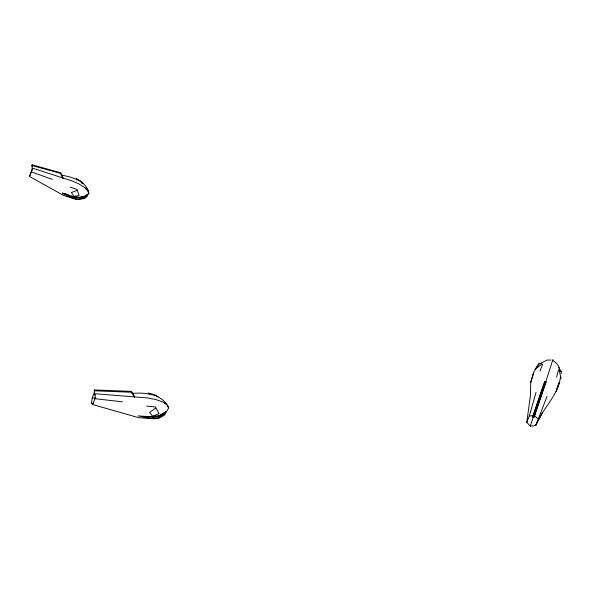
<?xml version="1.0" encoding="UTF-8"?>
<svg xmlns="http://www.w3.org/2000/svg" width="591" height="591" viewBox="0 0 591 591"><rect width="100%" height="100%" fill="white"/><g stroke="black" fill="none" stroke-linecap="round" stroke-linejoin="round"><path stroke-width="0.89" d="M533.348 373.209L530.762 382.34L530.378 395.955L526.78 422.314L530.334 426.155L535.675 425.527C542.353 408.758 557.985 395.675 560.408 377.39M155.167 418.797L138.737 417.704L92.624 404.54L94.974 398.696L95.395 393.769L147.063 397.883L155.861 399.546L163.411 402.212L167.024 404.931L168.649 407.812L166.765 411.41L159.703 415.613L150.72 416.773L138.191 415.879L150.062 418.398L158.558 418.465L164.557 415.015L166.359 411.779M92.624 404.54L91.598 403.217L92.203 397.846L94.545 392.003M560.726 377.021L560.527 378.661L561.051 378.683L559.226 370.291L561.45 371.281L561.14 373.741M552.977 359.358L542.87 390.747M76.549 199.536L63.739 195.54L29.55 176.524L32.136 169.395M556.604 377.235L558.517 369.877M526.78 422.314L529.373 415.865L536 392.446M530.762 382.34L534.072 371.414L538.822 364.27L546.993 360.067L550.967 360.037M530.334 426.155L533.932 415.03M543.846 383.655L532.639 417.12L544.961 381.564L546.121 381.985L533.806 417.542L534.663 414.971M542.501 412.74L535.675 425.527L538.268 419.078L534.523 415.724L542.582 391.604M32.136 169.403L32.143 164.845L60.74 172.771L63.119 177.921M62.905 178.548L60.518 173.399L60.74 172.771M29.55 176.524L32.741 168.236L72.398 181.045L79.142 184.052L84.912 187.709L87.667 190.701L88.886 193.479L86.338 195.673L79.578 197.335L72.213 196.485L62.668 193.508L71.696 197.771L78.669 199.588L84.646 198.413L87.091 196.493L86.759 194.875M556.205 391.538L559.455 382.65M556.885 388.331L559.064 382.569M538.268 419.078L547.022 396.435M88.133 193.722L87.675 194.875C81.425 199.669 73.188 197.815 66.547 194.86M539.915 371.2L542.737 364.174M544.134 382.798L544.961 381.564M545.294 383.219L546.121 381.985M165.746 411.764L163.663 414.697L158.159 417.689M165.495 411.75L164.438 413.087L157.967 416.825L148.614 417.091L144.263 416.5M163.796 413.02L158.085 416.352L148.932 416.456M78.773 198.99L84.07 198.037L86.618 196.375L87.291 194.712L84.735 196.375L78.455 197.756L71.06 196.005M529.373 415.865L534.523 415.724M131.896 393.473C145.364 392.195 162.311 393.865 168.649 407.812M134.704 397.558L131.534 392.254L94.301 390.791L94.242 389.92L131.483 391.382L134.645 396.687M152.027 417.807L157.369 418.118M92.203 397.846L95.794 398.171M146.731 406.069L155.736 407.014M94.974 398.696L122.455 401.828M81.691 183.173L83.25 183.424L80.465 180.927L76.224 178.571L77.007 179.937M91.598 403.217L93.4 403.564M61.242 175.106C72.095 176.953 86.648 180.816 88.886 193.479M146.775 417.165L148.467 417.601M31.921 165.473L60.518 173.399M77.096 198.901L70.698 196.914L67.714 195.348M62.395 192.954L68.556 194.875M70.263 187.074L77.273 189.556M31.412 171.9L52.267 179.398M533.976 414.092L535.136 414.513M63.991 193.39L66.222 194.565M164.763 403.003L166.293 403.971M158.041 396.857L155.093 394.914L148.356 393L149.42 394.374M553.176 360.54L556.885 363.642L557.586 365.201M85.917 187.894L88.177 190.324M558.643 367.528L560.401 371.421M558.465 365.445L560.467 371.355M94.242 389.92L94.626 395.283M131.483 391.382L131.534 392.254M32.143 164.845L32.224 166.418M535.21 369.345L539.088 363.192L541.888 364.026L535.21 369.345M155.921 407.96L149.582 412.444L152.744 416.204L159.105 413.678L155.921 407.96M77.236 190.317L71.415 192.555L73.86 196.397L79.091 195.532L77.236 190.317"/></g></svg>
